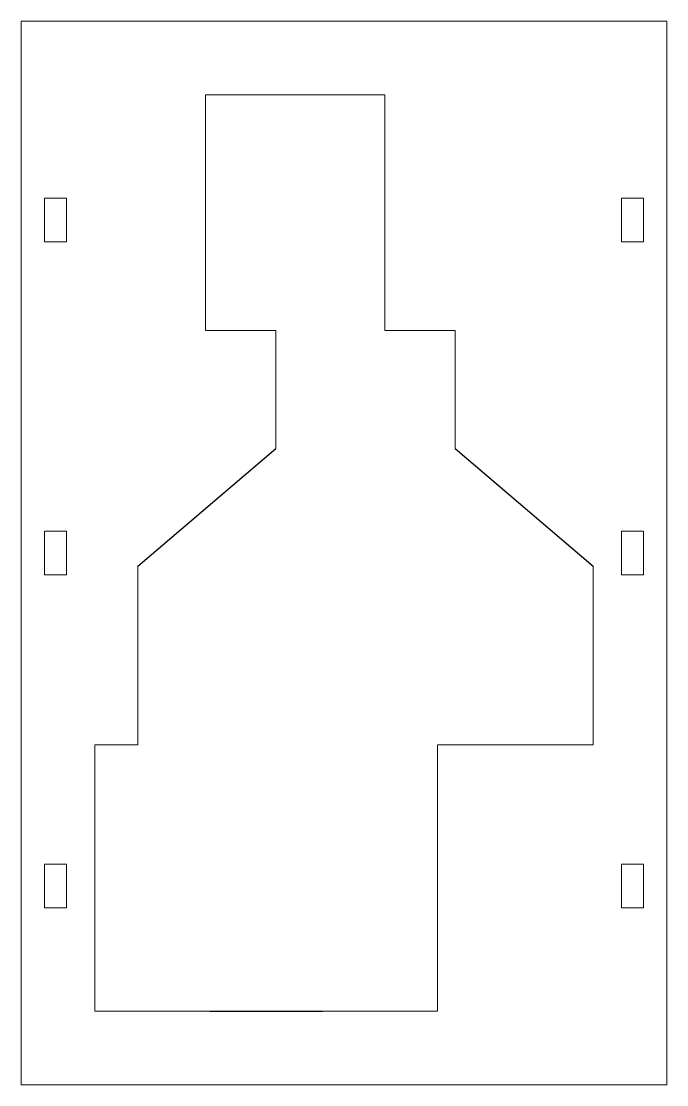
# Model space of a CAD drawing. Header units: millimetres. Extents: x 17 to 240, y 11 to 378.
import ezdxf

# ---------------------------------------------------------------- set-up
doc = ezdxf.new("R2010")
doc.units = ezdxf.units.MM
doc.header["$MEASUREMENT"] = 0

msp = doc.modelspace()

# ---------------------------------------------------------------- linework, layer by layer
at = {"color": 7, "linetype": 'Continuous', "lineweight": 0}
for p, q in [((142.86, 352.62), (81.01, 352.62)), ((81.01, 352.62), (81.01, 271.22)), ((142.86, 352.62), (142.86, 271.22)), ((81.01, 271.22), (105.31, 271.22)), ((105.31, 271.22), (105.31, 230.52)), ((167.16, 271.22), (142.86, 271.22)), ((167.16, 271.22), (167.16, 230.52)), ((57.64, 189.82), (57.64, 128.23)), ((214.84, 189.82), (214.84, 128.23)), ((42.74, 128.23), (57.64, 128.23)), ((42.74, 128.23), (42.74, 36.23)), ((161.13, 128.23), (161.13, 36.23)), ((161.13, 128.23), (214.84, 128.23)), ((42.74, 36.23), (82.53, 36.23)), ((121.34, 36.23), (161.13, 36.23))]:
    msp.add_line(p, q, dxfattribs=at)
at = {"lineweight": 0}
for points in [[(240.25, 10.81), (17.34, 10.81), (17.34, 378.03), (240.25, 378.03)], [(25.34, 316.91), (32.94, 316.91), (32.94, 301.92), (25.34, 301.92)], [(232.25, 316.91), (224.65, 316.91), (224.65, 301.92), (232.25, 301.92)], [(25.34, 201.92), (32.94, 201.92), (32.94, 186.92), (25.34, 186.92)], [(232.25, 201.92), (224.65, 201.92), (224.65, 186.92), (232.25, 186.92)], [(25.34, 86.93), (32.94, 86.93), (32.94, 71.93), (25.34, 71.93)], [(232.25, 86.93), (224.65, 86.93), (224.65, 71.93), (232.25, 71.93)]]:
    msp.add_lwpolyline(points, close=True, dxfattribs=at)
for points in [[(57.64, 189.82), (105.31, 230.52)], [(167.16, 230.52), (214.84, 189.82)], [(82.53, 36.23), (121.34, 36.23)]]:
    msp.add_lwpolyline(points)

doc.saveas('drawing.dxf')
